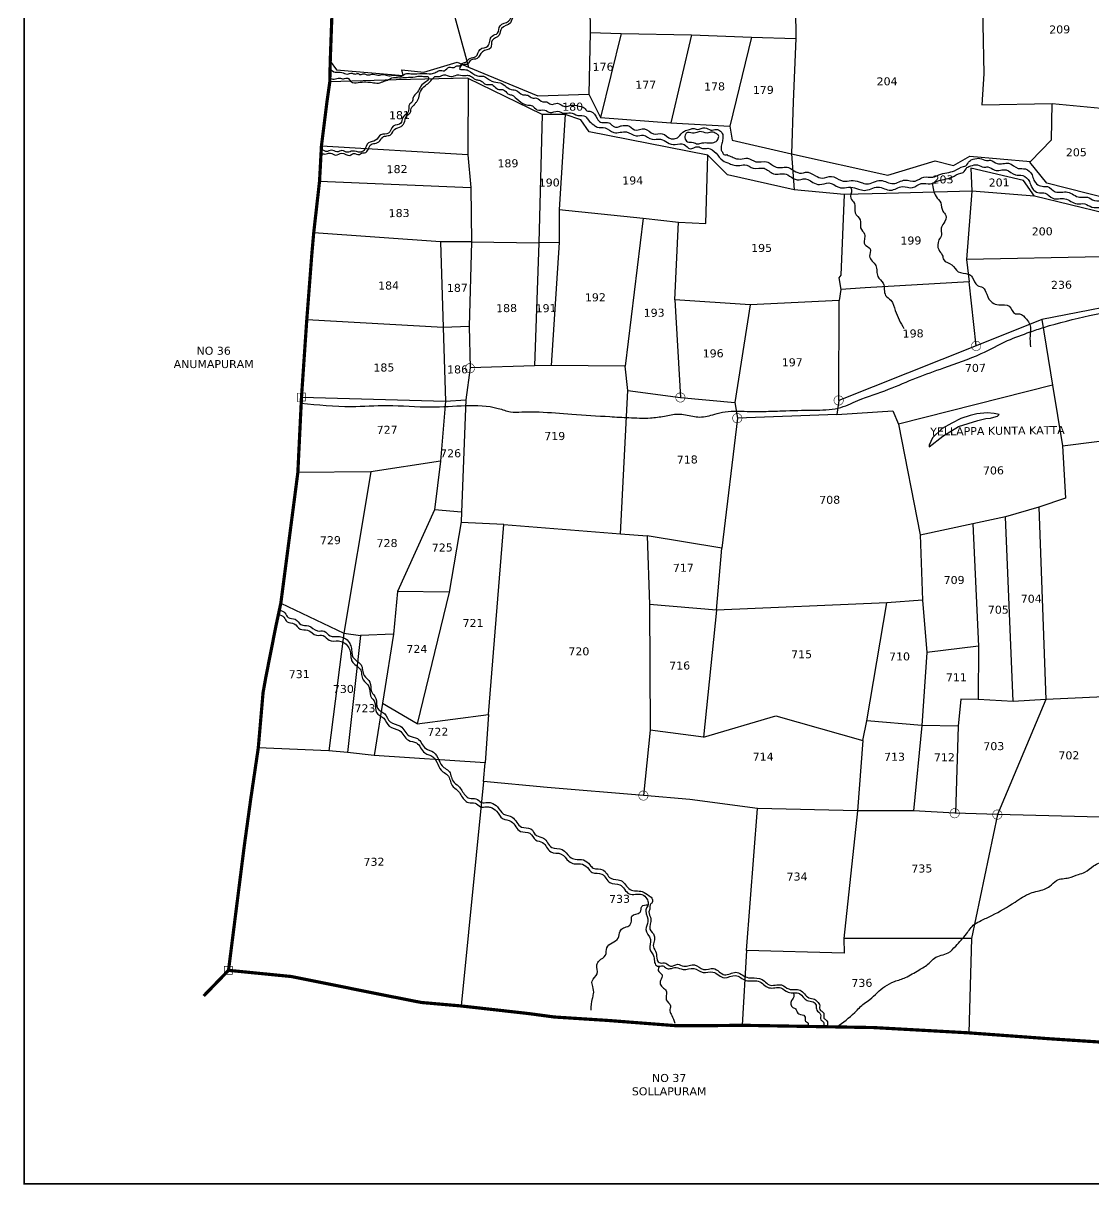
# Model space of a CAD drawing. Header units: inches. Extents: x 732949 to 750565, y 1640350 to 1646067.
# Drawn here: x 732949 to 735624, y 1640350 to 1643252 of the extents above; entities that cross this region are included whole.
import ezdxf
from ezdxf.enums import TextEntityAlignment as Align

# ---------------------------------------------------------------- set-up
doc = ezdxf.new("R2010")
doc.units = ezdxf.units.IN
doc.header["$MEASUREMENT"] = 0
doc.linetypes.add('ACAD_ISO02W100', pattern=[15, 12, -3])
for name, color, linetype in [('PLOT', 7, 'Continuous'), ('PLOT NO', 7, 'Continuous'), ('ROADS', 6, 'Continuous'), ('TANKS-STREAM', 4, 'Continuous'), ('VILLAGE BOUNDRY', 5, 'Continuous'), ('VILLAGE STONES', 240, 'Continuous')]:
    doc.layers.add(name, color=color, linetype=linetype)
doc.styles.get("Standard").update_dxf_attribs({"font": 'verdana.ttf'})

msp = doc.modelspace()

# ---------------------------------------------------------------- hatches: boundary and pattern name
at = {"layer": 'VILLAGE STONES'}
h = msp.add_hatch(color=256, dxfattribs=at)
edge = h.paths.add_edge_path(flags=16)
edge.add_arc((735330, 1642445.6), 11.1, -4.323, 355.677)
edge = h.paths.add_edge_path()
edge.add_arc((735330, 1642445.6), 12.5, -4.323, 355.677)
h = msp.add_hatch(color=256, dxfattribs=at)
edge = h.paths.add_edge_path(flags=16)
edge.add_arc((734065.1, 1642389.8), 11.1, -4.323, 355.677)
edge = h.paths.add_edge_path()
edge.add_arc((734065.1, 1642389.8), 12.5, -4.323, 355.677)
h = msp.add_hatch(color=256, dxfattribs=at)
edge = h.paths.add_edge_path(flags=16)
edge.add_arc((734591, 1642316.8), 11.1, -4.323, 355.677)
edge = h.paths.add_edge_path()
edge.add_arc((734591, 1642316.8), 12.5, -4.323, 355.677)
h = msp.add_hatch(color=256, dxfattribs=at)
edge = h.paths.add_edge_path(flags=16)
edge.add_arc((734986.4, 1642309.4), 11.1, -4.323, 355.677)
edge = h.paths.add_edge_path()
edge.add_arc((734986.4, 1642309.4), 12.5, -4.323, 355.677)
h = msp.add_hatch(color=256, dxfattribs=at)
edge = h.paths.add_edge_path(flags=16)
edge.add_arc((734733.2, 1642264.9), 11.1, -4.323, 355.677)
edge = h.paths.add_edge_path()
edge.add_arc((734733.2, 1642264.9), 12.5, -4.323, 355.677)
h = msp.add_hatch(color=256, dxfattribs=at)
edge = h.paths.add_edge_path(flags=16)
edge.add_arc((734498.6, 1641322.2), 11.1, -4.323, 355.677)
edge = h.paths.add_edge_path()
edge.add_arc((734498.6, 1641322.2), 12.5, -4.323, 355.677)
h = msp.add_hatch(color=256, dxfattribs=at)
edge = h.paths.add_edge_path(flags=16)
edge.add_arc((735276.3, 1641278), 11.1, -4.323, 355.677)
edge = h.paths.add_edge_path()
edge.add_arc((735276.3, 1641278), 12.5, -4.323, 355.677)
h = msp.add_hatch(color=256, dxfattribs=at)
edge = h.paths.add_edge_path(flags=16)
edge.add_arc((735382.9, 1641274.6), 11.1, -4.323, 355.677)
edge = h.paths.add_edge_path()
edge.add_arc((735382.9, 1641274.6), 12.5, -4.323, 355.677)

# ---------------------------------------------------------------- linework, layer by layer
at = {"layer": 'PLOT', "color": 5, "const_width": 4.24}
msp.add_lwpolyline([(732951.5, 1645863.5), (750522.7, 1645863.5), (750522.7, 1640351.9), (732951.5, 1640351.9)], close=True, dxfattribs=at)
at = {"layer": 'PLOT'}
for points in [[(736209.2, 1644266.8), (736211.9, 1644004.2), (736207.7, 1643961.6), (736181, 1643496.3), (736180.4, 1643487.1), (736116.3, 1643483.5), (736064.6, 1642963.9), (735793.9, 1642952.7), (735795.4, 1642744), (735797.4, 1642723.1), (735797.5, 1642714.2), (735740.5, 1642723.8), (735749.7, 1642670.5), (735645.1, 1642667.9), (735306.2, 1642661.1), (735312.2, 1642605.9), (735052.6, 1642590.4), (734991.7, 1642586.9), (734987.3, 1642559.3), (734765.5, 1642547.9), (734576.9, 1642561.1), (734586.5, 1642755.1), (734654.7, 1642751.2), (734659.3, 1642922)], [(733982.7, 1643528.4), (733979.5, 1643444), (734061.8, 1643141.8)], [(734362.9, 1643425.2), (734365.5, 1643228.7), (734362.5, 1643075)], [(735306.1, 1643374), (735344.2, 1643372.7), (735348.9, 1643125.5), (735344.2, 1643048.3), (735520.1, 1643051.6)], [(734877.7, 1643363.8), (734879.8, 1643213.6), (734872.7, 1643055.7), (734868.6, 1642925.5), (734875.1, 1642835.2), (734708.6, 1642872.9), (734659.3, 1642922), (734363.4, 1642980.3), (734342.5, 1643010.1), (734303.3, 1643023.5), (734245.6, 1643023.8), (734060.6, 1643114.1), (734058.9, 1643114.9), (733881.4, 1643110.3), (733715.2, 1643105.6)], [(734365.5, 1643228.7), (734442.7, 1643226.1), (734619.1, 1643222.7), (734768.7, 1643217.2), (734879.8, 1643213.6)], [(734442.7, 1643226.1), (734391.5, 1643016.5)], [(734619.1, 1643222.7), (734567.5, 1643003.3)], [(734768.7, 1643217.2), (734714.7, 1642995)], [(733716.3, 1643157.2), (733732.1, 1643135), (733898.4, 1643121.5), (733895.1, 1643135.3), (733950.3, 1643129.9), (734033.8, 1643154.7), (734061.8, 1643141.8), (734234.5, 1643070.8), (734362.5, 1643075), (734391.5, 1643016.5), (734567.5, 1643003.3), (734714.7, 1642995), (734720.1, 1642959.5), (734868.6, 1642925.5)], [(734060.6, 1643114.1), (734060, 1642923), (734067.8, 1642841.1), (734069.5, 1642705.8), (733992, 1642705.5), (733998.4, 1642492), (734003.9, 1642307.3), (733991.7, 1642157.4), (733818.1, 1642130.7), (733750.3, 1641727.7), (733712.7, 1641433.7)], [(734245.6, 1643023.8), (734237.2, 1642702.8), (734226.7, 1642396.2), (734065.5, 1642390.5), (734055.2, 1642310.8), (734044.2, 1642030.1), (733976.4, 1642036.1), (733884.6, 1641832), (733874.2, 1641725.7), (733791.8, 1641722.2), (733759.2, 1641430.1)], [(734303.3, 1643023.5), (734288.5, 1642786.4), (734288.5, 1642704.4), (734237.2, 1642702.8)], [(734868.6, 1642925.5), (735109.4, 1642871.9), (735227.9, 1642907.9), (735273.5, 1642896.5), (735314.2, 1642920.1), (735465.9, 1642906.6), (735518, 1642960.4), (735520.1, 1643051.6), (735677, 1643036.2), (735666.9, 1642959.3), (735660.2, 1642813.1), (735506.1, 1642852.4), (735464.2, 1642904.8), (735465.9, 1642906.6)], [(734060, 1642923), (733694.3, 1642945)], [(735740.5, 1642723.8), (735653.9, 1642776.3), (735475.5, 1642819.4), (735448.3, 1642859.1), (735316.8, 1642889.8), (735318.8, 1642832), (735104.9, 1642826.5), (735000.5, 1642823.6), (734875.1, 1642835.2)], [(733689.6, 1642857.1), (734067.8, 1642841.1)], [(735000.5, 1642823.6), (734992.2, 1642622.6), (734986.5, 1642615.5), (734991.7, 1642586.9)], [(735318.8, 1642832), (735306.2, 1642661.1)], [(735475.5, 1642819.4), (735318.8, 1642832)], [(734288.5, 1642786.4), (734498, 1642764.5), (734586.5, 1642755.1)], [(734498, 1642764.5), (734452.9, 1642395)], [(733992, 1642705.5), (733675, 1642728.2)], [(734069.5, 1642705.8), (734063.1, 1642494.3), (734065.5, 1642390.5)], [(734069.5, 1642705.8), (734237.2, 1642702.8)], [(734288.5, 1642704.4), (734268.6, 1642396.5)], [(735767.8, 1642565.2), (735493.8, 1642511.4), (735330.3, 1642445.5), (735312.2, 1642605.9)], [(734576.9, 1642561.1), (734591.3, 1642316.7)], [(735330.3, 1642445.5), (734986.7, 1642309.4), (734987.3, 1642559.3)], [(734765.5, 1642547.9), (734727.3, 1642304)], [(733998.4, 1642492), (733657.7, 1642511)], [(735493.8, 1642511.4), (735520.4, 1642347.9), (735545.8, 1642196), (735553.5, 1642065.6), (735486.6, 1642043), (735403.3, 1642018.6), (735321.4, 1642001), (735189.7, 1641972.8)], [(734063.1, 1642494.3), (733998.4, 1642492)], [(734150.2, 1641999.5), (734441.5, 1641976.1), (734459.8, 1642334.5), (734452.9, 1642395), (734268.6, 1642396.5), (734226.7, 1642396.2)], [(734459.8, 1642334.5), (734591.3, 1642316.7), (734727.3, 1642304), (734733.5, 1642264.8), (734694.7, 1641940.1), (734508.1, 1641970.9), (734513.5, 1641799.6), (734515.2, 1641485.4), (734498.9, 1641322.2)], [(735520.4, 1642347.9), (735135.8, 1642250.2)], [(733644.5, 1642317.6), (734003.9, 1642307.3)], [(734003.9, 1642307.3), (734055.2, 1642310.8)], [(734986.7, 1642309.4), (734981.9, 1642274.5), (734733.5, 1642264.8)], [(734981.9, 1642274.5), (735121.4, 1642283), (735135.8, 1642250.2), (735189.7, 1641973.3), (735195.7, 1641810), (735106.8, 1641803.7), (734681.4, 1641785.3), (734694.7, 1641940.1)], [(735545.8, 1642196), (735723.5, 1642218.4), (735921.2, 1642256.3)], [(735723.5, 1642218.4), (735740.9, 1642105.5), (735760.3, 1641932.6), (735768.3, 1641767.9), (735773.7, 1641637), (735771.3, 1641587.2), (735742.7, 1641576.4), (735705, 1641571.7), (735503.8, 1641562.3), (735422.7, 1641557.5), (735335.3, 1641562), (735292, 1641562.6), (735285.2, 1641495.3), (735194.3, 1641497)], [(733991.7, 1642157.4), (733976.4, 1642036.1)], [(733818.1, 1642130.7), (733635.4, 1642129.7)], [(735486.6, 1642043), (735503.8, 1641562.3), (735383.2, 1641274.5)], [(734044.2, 1642030.1), (734043.3, 1642005.7), (734013.1, 1641830.2), (733884.6, 1641832)], [(735422.7, 1641557.5), (735403.3, 1642018.6)], [(734111.5, 1641524.3), (734150.2, 1641999.5), (734043.1, 1642004.7)], [(735321.4, 1642001), (735336.2, 1641695.5), (735335.3, 1641562)], [(734441.5, 1641976.1), (734508.1, 1641970.7)], [(734013.1, 1641830.2), (733933.7, 1641501.4), (733846.6, 1641552.2)], [(735195.7, 1641810), (735206.7, 1641679.6), (735194.3, 1641497), (735056.8, 1641508.6)], [(733592.9, 1641803.1), (733750.3, 1641727.7)], [(734681.4, 1641785.3), (734513.5, 1641799.6)], [(734681.4, 1641785.3), (734648.6, 1641468.3), (734515.2, 1641485.4)], [(734648.6, 1641468.3), (734829.7, 1641521.4), (735046.7, 1641460.1), (735056.8, 1641508.6), (735106.8, 1641803.7)], [(733750.3, 1641727.7), (733791.8, 1641722.2)], [(733874.2, 1641725.7), (733825.9, 1641421.9)], [(735336.2, 1641695.5), (735206.7, 1641679.6)], [(733933.7, 1641501.4), (734111.5, 1641524.3), (734103.5, 1641403.8)], [(735194.3, 1641497), (735173.5, 1641284)], [(735285.2, 1641495.3), (735278.3, 1641277.8)], [(735046.7, 1641460.1), (735033.1, 1641283.6), (734999.2, 1640965.3), (735000.1, 1640928.6), (734756.1, 1640935), (734745.4, 1640748.2)], [(735671.2, 1641267.1), (735383.2, 1641274.5), (735276.6, 1641277.9), (735173.5, 1641284), (735033.1, 1641283.6), (734783.4, 1641289.9), (734614.7, 1641312.6), (734498.9, 1641322.2), (734257.9, 1641342.3), (734099, 1641356.9), (734103.5, 1641403.8), (733825.9, 1641421.9), (733759.2, 1641430.1), (733712.7, 1641433.7), (733536.6, 1641441.7)], [(734099, 1641356.9), (734043.2, 1640796.5)], [(734756.1, 1640935), (734783.4, 1641289.9)], [(735383.2, 1641274.5), (735317.9, 1640964.8), (735311.6, 1640729.3)], [(735317.9, 1640964.8), (734999.2, 1640965.3)]]:
    msp.add_lwpolyline(points, dxfattribs=at)
at = {"layer": 'ROADS'}
for points in [[(733643.8, 1642302.4), (733768.7, 1642294.5), (733858.7, 1642296.8), (733967.9, 1642293.2), (734054.2, 1642296.4), (734136.2, 1642289.6), (734166.7, 1642281.2), (734194.9, 1642280.6), (734238.4, 1642280.5), (734319.8, 1642275.3), (734415.1, 1642269), (734462, 1642266.4), (734516.1, 1642265.8), (734551.1, 1642270.3), (734585.2, 1642275.3), (734621.9, 1642269.9), (734639.3, 1642267.9), (734676.7, 1642274.9), (734702.7, 1642281.1), (734733.4, 1642282.4), (734799.5, 1642282), (734845.1, 1642283.4), (734923.5, 1642285.3), (734985.2, 1642290.1), (735034.6, 1642309.3), (735110.9, 1642337.3), (735181.3, 1642366), (735249, 1642390.7), (735342.2, 1642426.3), (735408.6, 1642458.8), (735464.6, 1642480.4), (735499, 1642492), (735613.2, 1642521.3), (735711.8, 1642541.1), (735763, 1642545.1), (735814.2, 1642544.5), (735882.8, 1642543.8), (735946.4, 1642543.6), (736031.1, 1642549.6), (736073, 1642550.4), (736106.5, 1642555.4), (736144.7, 1642548.1), (736180.2, 1642543), (736215.4, 1642541.8), (736266.9, 1642547.1), (736302.5, 1642550.3), (736315.3, 1642545.8), (736336, 1642529), (736353.1, 1642528), (736384.9, 1642534.9), (736406, 1642535.1), (736433.1, 1642528.9), (736473.7, 1642537.2), (736502.1, 1642550.9), (736534.9, 1642557.5), (736566.2, 1642563.1), (736582, 1642563.9), (736619.5, 1642583.4), (736649, 1642588.7), (736665, 1642601), (736699.4, 1642606.4), (736735.3, 1642609), (736765.2, 1642605), (736808.1, 1642612.7), (736858.9, 1642622.6), (736899, 1642618.7), (736931.8, 1642624.4), (736949.6, 1642642), (736963.7, 1642660.1), (736992.3, 1642675.3), (737062.4, 1642706.1), (737115.3, 1642719.1), (737205.3, 1642745.6), (737225.7, 1642753.6), (737252.2, 1642779.8), (737269.8, 1642790.6), (737306.6, 1642797.8), (737338.4, 1642811.6), (737382.6, 1642829.8), (737444.4, 1642849.9), (737496.9, 1642869.1), (737519.1, 1642881.8), (737548, 1642903.2), (737578, 1642913.5), (737616.7, 1642921.1), (737685.4, 1642936.9), (737729, 1642955.4), (737760.2, 1642964.2), (737806.4, 1642969.1), (737840.4, 1642986.6), (737884.8, 1642992.3), (737944.2, 1643008.5), (737983.4, 1643029.8), (738018.5, 1643047.5), (738040.6, 1643051.9), (738096.4, 1643047.5), (738233.7, 1643038.8), (738301.8, 1643039.9), (738410.5, 1643041.5), (738558.3, 1643031), (738585, 1643027.8), (738643.3, 1643028.5), (738708, 1643024.6), (738742.8, 1643021.8), (738801.7, 1643020), (738861.2, 1643032.4), (738901.9, 1643031.6), (738956.2, 1643027.2), (739051.2, 1643014.1), (739139.6, 1643003.2), (739173.7, 1642997.3), (739213.7, 1642977), (739229.7, 1642972.4), (739306.1, 1642967.6), (739366.4, 1642962.7), (739441.1, 1642963.2), (739507.3, 1642967.5), (739541.6, 1642974.8), (739572.9, 1642991.3), (739616.9, 1643004.4), (739734.6, 1643025.4), (739802.2, 1643040.1), (739837.5, 1643048.7), (739886.1, 1643048.4), (739955.9, 1643053.3), (740026.5, 1643058.3), (740075.6, 1643066.1), (740120, 1643076.1), (740146.3, 1643087.7), (740190.1, 1643112), (740231, 1643148.4), (740256.4, 1643174.4), (740295.8, 1643224), (740330.4, 1643258.8), (740374.2, 1643297.7), (740427, 1643340.9), (740472, 1643381.7), (740520.8, 1643422.2), (740537.9, 1643443.9), (740567.6, 1643488), (740609, 1643542), (740644.9, 1643576.1), (740707.6, 1643616.1), (740759.3, 1643650.4), (740828.8, 1643697.8), (740900.1, 1643747.2), (740980.4, 1643789.4), (741040.5, 1643815.8), (741093.1, 1643848.2), (741115.6, 1643869.6), (741137.7, 1643899.7), (741167.9, 1643963.5), (741178.4, 1644003.9), (741190.2, 1644080), (741192, 1644110.3), (741196.9, 1644126.4), (741226.2, 1644158.3), (741279.3, 1644203.2), (741333.1, 1644244.2), (741374.4, 1644270.2), (741457.9, 1644320.3), (741519.3, 1644354.1), (741540.6, 1644363.8), (741558, 1644388), (741620.7, 1644437.1), (741655.3, 1644470), (741676.8, 1644498.8), (741685.8, 1644538.6), (741698.8, 1644558.6), (741709.3, 1644578), (741733.6, 1644612.8), (741749.5, 1644648.6), (741768.7, 1644690.8)], [(734779.4, 1644373.7), (734906, 1644367.1), (735008.2, 1644355), (735062.7, 1644349.2), (735083.2, 1644347.4), (735143.9, 1644344.4), (735245.7, 1644340.1), (735338.7, 1644336.4), (735398, 1644333.6), (735447.1, 1644336.3), (735501.2, 1644343.5), (735531.2, 1644345.9), (735554.8, 1644342.1), (735594.4, 1644339.7), (735634.4, 1644339.5), (735655.8, 1644338.1), (735706.2, 1644327.4), (735737.8, 1644321.2), (735757.8, 1644322.6), (735781.8, 1644318), (735810.6, 1644320), (735836.8, 1644318), (735882.8, 1644310.1), (735903.9, 1644303.9), (735951, 1644283.3), (735995, 1644264.6), (736048.2, 1644252.7), (736078.9, 1644247.3), (736100.6, 1644246.5), (736119.4, 1644245.9), (736145.8, 1644239.4), (736176.9, 1644234.8), (736199.6, 1644235.5), (736234.3, 1644231.4), (736299.4, 1644216.1), (736346.8, 1644209), (736386, 1644210.9), (736410.3, 1644207.3), (736446.6, 1644197.2), (736482.5, 1644187.1), (736546, 1644167), (736603, 1644150.1), (736622.9, 1644144.6), (736665.4, 1644140), (736708.8, 1644131.4), (736762, 1644123.6), (736828.5, 1644113), (736854.1, 1644111.9), (736887.4, 1644106.5), (736906.2, 1644102.2), (736936.2, 1644099), (736983.3, 1644093.4), (737023.4, 1644090.6), (737070.6, 1644086.4), (737111.7, 1644080.1), (737162.3, 1644072), (737202.8, 1644062.2), (737233.5, 1644050.2), (737253.2, 1644031.6), (737269.6, 1644022.5), (737292.1, 1644016.4), (737317.7, 1644013.8), (737354.1, 1644008.1), (737406.5, 1643997.7), (737473.9, 1643982.9), (737509.8, 1643975.1), (737580.7, 1643966.2), (737636.6, 1643955.9), (737668, 1643952), (737702.9, 1643945.6), (737746.8, 1643948), (737814.8, 1643947.8), (737852.1, 1643947.6), (737884.8, 1643939.1), (737916.6, 1643929.8), (737949.3, 1643928.9), (737965.2, 1643925.6), (738000.7, 1643914.7), (738036.1, 1643906.2), (738064.4, 1643900.4), (738089.8, 1643891.4), (738132, 1643869.6), (738178.6, 1643856.3), (738232.8, 1643840.7), (738298.5, 1643826.2), (738376.5, 1643801.6), (738429.2, 1643786.7), (738498.9, 1643765.2), (738596.2, 1643736.9), (738676.3, 1643714.6), (738747.1, 1643692.3), (738827.5, 1643667.6), (738891.2, 1643640.8), (738967.5, 1643609.7), (739017.7, 1643588.6), (739035.8, 1643576.7), (739065.5, 1643563.1), (739120.2, 1643540.1), (739178.5, 1643511.7), (739233.7, 1643485.6), (739285.4, 1643465.5), (739311.9, 1643455.7), (739357.1, 1643432.2), (739436.3, 1643395.1), (739457.8, 1643383.6), (739498.4, 1643367.6), (739538.4, 1643355.9), (739583.5, 1643338.5), (739639.6, 1643313.1), (739713.2, 1643278.7), (739765.1, 1643253.8), (739857.9, 1643213.4), (739902.9, 1643191.1), (739937.8, 1643185.7), (739978, 1643172), (739982.2, 1643169.4), (739983.5, 1643164.7), (739985.8, 1643129.5), (739984.8, 1643108.9), (739981.1, 1643071.4), (739982, 1643055)], [(734981.7, 1640744.1), (735026.6, 1640780), (735050.4, 1640803), (735064.1, 1640812.5), (735083.2, 1640829.9), (735101.6, 1640844.9), (735125.9, 1640857.6), (735153.7, 1640867.6), (735186.6, 1640886.2), (735212.3, 1640903.1), (735225.7, 1640916.1), (735260.4, 1640929.5), (735278.8, 1640946.1), (735305.7, 1640976.7), (735325.8, 1641000.5), (735342.6, 1641010), (735368.8, 1641022.6), (735427.3, 1641056.2), (735465.5, 1641078.2), (735500.7, 1641088.4), (735513.8, 1641095.5), (735530.9, 1641110.1), (735561.5, 1641116.9), (735585.7, 1641125.2), (735601.6, 1641131), (735623.1, 1641146.4), (735653, 1641159.9), (735695.8, 1641181.6), (735724, 1641193.4), (735756.9, 1641211.5), (735782.6, 1641217.8), (735806.1, 1641227), (735818.3, 1641233.6), (735834.2, 1641246.7), (735860.5, 1641260.1), (735887.4, 1641275.1), (735903.5, 1641284.9), (735928.7, 1641294.4), (735953.3, 1641302.7), (735983.1, 1641307.9), (736028.6, 1641313.8), (736088.6, 1641324.1), (736128.4, 1641329.5), (736168.5, 1641342.7), (736190.7, 1641346.7), (736230.2, 1641359.6), (736289, 1641388.6), (736342.5, 1641414.3), (736383.1, 1641429.8), (736414.8, 1641438.2), (736455, 1641446.4), (736498.5, 1641460.4), (736531.8, 1641472.1), (736576.6, 1641495.6), (736621.8, 1641527.3), (736646.9, 1641551.1), (736680.1, 1641579.3), (736702, 1641601), (736720, 1641608.1), (736768.7, 1641613.2), (736829.1, 1641613.8), (736897.5, 1641614.4), (736939.2, 1641614.4), (736978.8, 1641618.8), (737038.4, 1641621), (737118, 1641625.4), (737197.1, 1641627), (737282.7, 1641633.2), (737314.2, 1641635.1), (737365.7, 1641634.2), (737406, 1641621.7), (737420.5, 1641618.4), (737445.8, 1641623.3), (737477.8, 1641632.1), (737532.7, 1641641.6), (737552.7, 1641645.3), (737563.2, 1641663.4), (737582, 1641692.3), (737611.3, 1641716), (737639.8, 1641735.7), (737681, 1641774.6), (737731.8, 1641825), (737769.3, 1641871.4), (737786.1, 1641900.1), (737793.4, 1641925.5), (737817.2, 1641968.7), (737855.4, 1642028), (737874.4, 1642058.9), (737893.3, 1642081.4), (737918.6, 1642109.9), (737941.6, 1642140.2), (737949.4, 1642157), (737953.7, 1642185.5), (737963.8, 1642203.1), (737970.5, 1642216.7), (737970.8, 1642224.9), (737966.4, 1642246.4), (737964.7, 1642271), (737967.2, 1642286.7), (737989.5, 1642295), (738011.4, 1642303.8), (738034.3, 1642322.9), (738065.9, 1642346.8), (738105.9, 1642370.8), (738138.2, 1642393.3), (738159.4, 1642412.1), (738181.2, 1642433.3), (738204.7, 1642453.9), (738225.8, 1642467.7), (738256.4, 1642477.6), (738278.2, 1642489.1), (738309.8, 1642511), (738358.3, 1642536.5), (738390.4, 1642551.8), (738424.1, 1642574.8), (738468, 1642598.9), (738496.8, 1642607.8), (738513.2, 1642616.4), (738545, 1642624.9), (738572.6, 1642628.4), (738594.7, 1642633.6), (738623.7, 1642646.6), (738658.2, 1642658.9), (738700, 1642681.1), (738756.1, 1642705.3), (738783.5, 1642715.5), (738846.8, 1642728.1), (738893, 1642746.3), (738938.4, 1642764.7), (738967.1, 1642770), (738995.2, 1642782.8), (739043.9, 1642803.1), (739119.2, 1642824.6), (739177.5, 1642834.8), (739235.8, 1642851.8), (739296.6, 1642864.5), (739343.7, 1642875.2), (739393.2, 1642891.9), (739439.3, 1642923.3), (739475.9, 1642953.5), (739488.2, 1642965.7)]]:
    msp.add_spline(points, degree=3, dxfattribs=at)
at = {"layer": 'TANKS-STREAM'}
msp.add_lwpolyline([(735212.4, 1642193.7), (735246.4, 1642220.3), (735285.6, 1642244.4), (735334.2, 1642259.5), (735354.3, 1642264.5), (735365.4, 1642265), (735374.4, 1642267.8), (735383.2, 1642270.5), (735387.6, 1642274.4), (735374.6, 1642276.8), (735357.3, 1642278.3), (735331.5, 1642275.6), (735314.7, 1642272), (735291.3, 1642264.6), (735269, 1642252.4), (735245.2, 1642239.4), (735220.9, 1642215.9), (735212.4, 1642198), (735212.4, 1642193.7)], dxfattribs=at)
for points in [[(733715.9, 1643137.5), (733728.4, 1643129.6), (733745.5, 1643129), (733758.7, 1643124.6), (733770.7, 1643127.1), (733778.5, 1643124.9), (733783.6, 1643126.3), (733791.8, 1643123.6), (733799.6, 1643125.8), (733809.9, 1643122.5), (733820, 1643124.6), (733835.4, 1643122), (733850.4, 1643124.1), (733862.4, 1643120.2), (733876.3, 1643122.1), (733894.2, 1643119.7), (733903.6, 1643125.5), (733917.8, 1643125.6), (733947.7, 1643126.6), (733968.3, 1643125.7), (733980.5, 1643129.4), (733989.1, 1643133.8), (734001.6, 1643133.3), (734013.2, 1643141.7), (734026, 1643141.4), (734032.2, 1643145.4), (734039.1, 1643145.8), (734048.8, 1643152.6), (734055.1, 1643154.7), (734062, 1643161.4), (734065.3, 1643164), (734079.9, 1643168.5), (734090.7, 1643186.6), (734110.1, 1643194.7), (734120.6, 1643219.7), (734134.3, 1643227.1), (734140.5, 1643245.4), (734161.9, 1643257), (734171.8, 1643274), (734183.7, 1643283.6), (734194.5, 1643296.7), (734209.7, 1643313.4), (734222, 1643319.3), (734226.7, 1643332.6), (734235.8, 1643339.9), (734251, 1643342.9), (734262.4, 1643343.9), (734269, 1643347.8), (734280.3, 1643350.8), (734298.6, 1643356.7), (734317, 1643365.2)], [(734191.3, 1643292), (734185.4, 1643278), (734173.4, 1643269.3), (734166.3, 1643253.1), (734144.1, 1643239), (734138.1, 1643221.8), (734120.7, 1643208.6), (734117.2, 1643190.3), (734096.6, 1643180.6), (734083.3, 1643163.8), (734065.5, 1643158.4), (734059.7, 1643149.8), (734047.8, 1643148.3), (734040.3, 1643141), (734039.6, 1643138.3), (734047.1, 1643136.2), (734061.2, 1643134), (734084.1, 1643120.2), (734098.9, 1643119.4), (734119.8, 1643107.3), (734140.5, 1643102.7), (734172.4, 1643085.5), (734179.3, 1643084.7), (734197.4, 1643073.2), (734210, 1643071.7), (734221.1, 1643065.2), (734231.3, 1643064.8), (734247, 1643055.5), (734257.5, 1643055.1), (734267.4, 1643049.3), (734283.7, 1643052), (734302.2, 1643043.4), (734320, 1643047.4), (734343.3, 1643043.4), (734348.4, 1643042.1), (734357.5, 1643033.2), (734367.7, 1643031.6), (734383, 1643013.5), (734391.8, 1643004.7), (734405.9, 1643004.2), (734412.5, 1643003), (734419.7, 1642997.5), (734426.7, 1642993.2), (734436.8, 1642993), (734443.9, 1642995.8), (734451.9, 1642996.2), (734459.2, 1642996.5), (734476.4, 1642985.4), (734501.4, 1642988.1), (734523.9, 1642975.2), (734545.6, 1642975.8), (734568, 1642963.2), (734575.6, 1642962.9), (734585.9, 1642967.3), (734601, 1642982.4), (734614.1, 1642986.6), (734623, 1642989.1), (734633.3, 1642986.4), (734652.5, 1642990.7), (734667.2, 1642985), (734680.6, 1642986.4), (734691.2, 1642982.3), (734696.7, 1642974.1), (734696.4, 1642959.7), (734694, 1642948), (734693.2, 1642934.5), (734697, 1642927.5), (734699.3, 1642924), (734707.6, 1642923), (734707.4, 1642922.9)], [(733693.3, 1642926.5), (733706.5, 1642925.3), (733716.9, 1642927.5), (733730.2, 1642922.5), (733745.2, 1642927.6), (733765.3, 1642921.7), (733774, 1642926.2), (733789, 1642924.1), (733794.3, 1642927.3), (733801.8, 1642927.7), (733811.5, 1642937.5), (733818.4, 1642948.9), (733831.2, 1642952.3), (733837.4, 1642955.2), (733847.3, 1642967.3), (733858, 1642970.5), (733867.9, 1642973.9), (733876.7, 1642986.5), (733893.8, 1642994), (733899, 1642999.9), (733904.3, 1643014.7), (733905.6, 1643019.1), (733916.1, 1643028.2), (733919.9, 1643041.9), (733925.1, 1643046.8), (733930.4, 1643053.5), (733934.5, 1643058.8), (733937.3, 1643065.2), (733941.9, 1643081.5), (733954.1, 1643096.2), (733965.1, 1643105), (733973.9, 1643115.6), (733977.6, 1643118.6), (733989, 1643118.6), (734000.4, 1643123.2), (734017.4, 1643118.8), (734033.6, 1643122.6), (734050.8, 1643121.1), (734061.4, 1643121.6), (734072.2, 1643116.3), (734077.6, 1643112.1), (734086.5, 1643109.9), (734094.7, 1643106.4), (734101.8, 1643100.8), (734106.5, 1643098.7), (734120.6, 1643098.4), (734132.1, 1643088.6), (734137.9, 1643086.6), (734149, 1643085.7), (734160.3, 1643075.6), (734168.9, 1643072.6), (734187.2, 1643058.5), (734209.7, 1643047.5), (734221.2, 1643045.3), (734232.6, 1643035.6), (734252.2, 1643034.9), (734265.6, 1643028.5), (734284.7, 1643032.1), (734299.3, 1643027.1), (734316.4, 1643028.2), (734334.8, 1643021.5), (734354, 1643018.9), (734361, 1643010.2), (734374.5, 1642997.8), (734383.3, 1642992.4), (734402.8, 1642990.2), (734424.9, 1642978.8), (734456.5, 1642980.3), (734480.5, 1642970.8), (734498.3, 1642971.9), (734520.2, 1642961.9), (734541.6, 1642962.1), (734558.8, 1642953.5), (734577.8, 1642948.9), (734600.1, 1642948.8), (734615.3, 1642938.3), (734634.6, 1642943.4), (734646.7, 1642938.8), (734659.5, 1642939.3), (734680.2, 1642927.2), (734696.9, 1642909.1), (734713.7, 1642901.2), (734725, 1642896.9), (734744.1, 1642897.3), (734751.9, 1642898.2), (734773.2, 1642889.4), (734800.1, 1642889.3), (734823.7, 1642875.7), (734855, 1642874.8), (734873.1, 1642864.1), (734892.3, 1642861.4), (734897.5, 1642863), (734922, 1642854.3), (734938.9, 1642848.6), (734961.8, 1642852.9), (734986.8, 1642842.1), (734995.7, 1642840.4), (735016.6, 1642842.3), (735036, 1642837.5), (735050.2, 1642834.1), (735084.7, 1642842.5), (735116.4, 1642834.6), (735145.9, 1642843.5), (735170.9, 1642841), (735192.6, 1642851.2), (735215.3, 1642850.7), (735230.4, 1642856.6), (735269.2, 1642866.9), (735292, 1642877.6), (735297.5, 1642879.3), (735307, 1642891), (735316.3, 1642895.5), (735333.1, 1642897.8), (735349.5, 1642892.1), (735358.9, 1642892.9), (735376.3, 1642884.8), (735404.5, 1642885.3), (735428.3, 1642872.8), (735446.3, 1642871.2), (735463, 1642856.6), (735467.8, 1642843.5), (735474.2, 1642834.4), (735488.1, 1642828), (735502, 1642827.1), (735521.1, 1642814.4), (735551.7, 1642813.4), (735581.9, 1642800.5), (735601.5, 1642800.6), (735618.9, 1642792.6), (735641.7, 1642790.8), (735661.2, 1642778.2), (735685.2, 1642772.5), (735701.2, 1642758.8), (735726.7, 1642749.2), (735750.7, 1642730), (735765.5, 1642712.5), (735768.5, 1642708), (735781.5, 1642701.4), (735796.8, 1642682.2), (735806, 1642676.4), (735813.5, 1642659.9), (735825.6, 1642650.5), (735838, 1642649.6), (735841.3, 1642643.5), (735866.9, 1642635.2), (735873.9, 1642627.6), (735876.4, 1642619.7), (735880.6, 1642610), (735888.2, 1642600.4), (735890.4, 1642586.6), (735895.3, 1642580), (735909.3, 1642567.6), (735907.1, 1642550.5), (735906, 1642536.7), (735905.1, 1642526.4), (735906.9, 1642514.8), (735913.4, 1642501.9), (735931, 1642490), (735940.3, 1642486.6), (735945.5, 1642479.4), (735958.2, 1642475.1), (735967.9, 1642477.2), (735977.4, 1642475.1), (735990.8, 1642466.2), (736011.1, 1642467.5), (736016, 1642462.9), (736027.7, 1642454.5), (736043.4, 1642452), (736049.3, 1642444.6), (736058.4, 1642436.6), (736066.7, 1642432.6), (736067.7, 1642412.6), (736075.9, 1642401.2), (736072.6, 1642386.9), (736073.2, 1642372.9), (736079.2, 1642363.5), (736077.3, 1642349.3), (736083.8, 1642337.3), (736095.9, 1642329.1), (736104.6, 1642316), (736121.9, 1642310.9), (736133.8, 1642297.7), (736150.9, 1642293.6), (736159.6, 1642283.8), (736160.6, 1642270.2), (736167.6, 1642258.5), (736162.3, 1642242.9), (736160.9, 1642226.4), (736168.1, 1642214.8), (736164.5, 1642197.9), (736168.9, 1642184.7), (736172, 1642179.7), (736170.7, 1642168.2), (736169.8, 1642159.1), (736172.8, 1642146.5), (736177.2, 1642137.4), (736173.1, 1642124), (736173.6, 1642115.5), (736178.9, 1642100.6), (736173.4, 1642085.6), (736181.2, 1642071.9), (736179.5, 1642060.9), (736180, 1642044), (736188.9, 1642030.2), (736185.5, 1642009.5), (736184.8, 1641999.1), (736190.6, 1641988.1), (736192.4, 1641971.8), (736204.7, 1641951.7), (736218.2, 1641942.3), (736226.4, 1641929.6), (736232.2, 1641913), (736252.6, 1641903.7), (736263.4, 1641890.5), (736270.8, 1641876.2), (736294.2, 1641866.1), (736311.3, 1641843.6), (736337, 1641835.6), (736355.8, 1641810.9), (736370.4, 1641803.9), (736387.6, 1641782.3), (736394, 1641778.3), (736421.8, 1641777.5), (736442.4, 1641778.1), (736454.8, 1641775.3), (736472.1, 1641762.5), (736497.1, 1641759.9), (736525.6, 1641735.3), (736554.1, 1641726.7), (736570.1, 1641700.6), (736593.5, 1641685.5), (736599.2, 1641659.5), (736624.7, 1641641.1), (736635.1, 1641622.5), (736657.3, 1641605.1), (736666.3, 1641583.9), (736681.5, 1641573.9), (736686.2, 1641560.5), (736685.7, 1641552.3), (736679.6, 1641541.6), (736680.8, 1641525.9), (736670.6, 1641511), (736672.9, 1641494), (736664, 1641479.3), (736659.3, 1641469.3), (736659, 1641462), (736661.8, 1641446.5), (736659.6, 1641424.9), (736666.9, 1641417.5), (736666.2, 1641406), (736670.4, 1641399.1), (736676.6, 1641382.3), (736679.1, 1641368.3)], [(733715.4, 1643115), (733725.8, 1643112.2), (733739.5, 1643114.9), (733749.4, 1643113), (733760.4, 1643114.6), (733767.2, 1643107.1), (733772, 1643104), (733791.2, 1643104.4), (733809.9, 1643104.8), (733824.3, 1643103.3), (733840.6, 1643103.1), (733847.9, 1643105.8), (733859, 1643109.6), (733869.9, 1643115), (733889.5, 1643115.6), (733906.5, 1643116.5), (733928.4, 1643118), (733942.4, 1643119.8), (733956.2, 1643118.5), (733961.2, 1643118), (733962, 1643114.9), (733955.4, 1643105.3), (733942.8, 1643094.6), (733934.5, 1643079.8), (733923.1, 1643066.2), (733920.9, 1643055.6), (733914, 1643049), (733912.6, 1643040.9), (733910.2, 1643029.2), (733897.5, 1643016.2), (733893, 1643001.9), (733873.5, 1642994.5), (733861.9, 1642977.1), (733843.1, 1642973.3), (733829.7, 1642959.3), (733812.2, 1642953.2), (733800, 1642933.9), (733792, 1642929.6), (733772.2, 1642932.6), (733759.4, 1642929.3), (733745.6, 1642933.6), (733732.7, 1642930.3), (733719.2, 1642934.7), (733706.7, 1642931.2), (733700.1, 1642933.9), (733693.7, 1642934.2)], [(734613.3, 1642978.5), (734629.2, 1642977.7), (734639.7, 1642981.3), (734657.6, 1642977.3), (734670.7, 1642979.9), (734680.1, 1642976.2), (734686.1, 1642971.1), (734684.5, 1642961.1), (734674.8, 1642954.1), (734645.7, 1642952.7), (734634.1, 1642950.3), (734622.6, 1642954.1), (734608.6, 1642955.8), (734604.5, 1642959.3), (734602.1, 1642966), (734603.3, 1642972.5), (734607.1, 1642978.3), (734611.4, 1642978.9), (734613.3, 1642978.5)], [(735220.6, 1642852.2), (735229.8, 1642819), (735241.3, 1642802.8), (735246.8, 1642782.3), (735254.2, 1642771.8), (735249, 1642751.9), (735242.3, 1642739.5), (735243.1, 1642723.1), (735237, 1642710.3), (735236.4, 1642686.1), (735245.3, 1642672.5), (735249.1, 1642660.8), (735269, 1642648.3), (735285.2, 1642631), (735310.2, 1642625.1), (735320.2, 1642617.6), (735333.1, 1642596.3), (735346.9, 1642591.6), (735356.2, 1642574.5), (735370.2, 1642553.9), (735386.4, 1642548.4), (735412.5, 1642544.7), (735428, 1642526), (735438.3, 1642525.5), (735455.7, 1642512.4), (735464.1, 1642499.4), (735464.5, 1642471.1), (735465.8, 1642443.5)], [(735016.4, 1642842.3), (735018.6, 1642834.5), (735016.7, 1642814.9), (735025.8, 1642801.8), (735027.4, 1642778), (735040.4, 1642760.6), (735041.3, 1642740.5), (735051.1, 1642724.6), (735051.7, 1642699.4), (735064.9, 1642687.8), (735063.6, 1642669.7), (735079.2, 1642646.2), (735084.3, 1642619.1), (735097.6, 1642602.1), (735103.8, 1642571.8), (735116.7, 1642559.5), (735127.9, 1642533.9), (735149.5, 1642489.1)], [(733589.1, 1641785.5), (733602.9, 1641778.7), (733611.3, 1641766.8), (733628.5, 1641762.6), (733643.2, 1641749.2), (733661.9, 1641746.3), (733684.2, 1641733.6), (733701, 1641732.9), (733716, 1641721.2), (733739.3, 1641719.5), (733752.1, 1641715.7), (733763.6, 1641704.7), (733768.4, 1641693), (733770.5, 1641678), (733773.1, 1641667.9), (733793.2, 1641649), (733800.8, 1641622.2), (733815.4, 1641605.6), (733819.5, 1641581.9), (733830.3, 1641565), (733834.5, 1641540.3), (733852.3, 1641526.2), (733865.9, 1641506.3), (733891.7, 1641495.3), (733913.7, 1641471.3), (733933.9, 1641464.7), (733955, 1641439.6), (733974.6, 1641430.2), (733987.3, 1641411.4), (734000, 1641392.3), (734012, 1641384.3), (734023, 1641358.3), (734036.8, 1641345.6), (734053.1, 1641322.9), (734064.2, 1641315.4), (734080.4, 1641314.1), (734093.8, 1641305.1), (734109, 1641305.1), (734118.4, 1641303.9), (734134, 1641293.8), (734149.4, 1641275.9), (734170.7, 1641268.1), (734194.1, 1641243.4), (734217.3, 1641238.9), (734231.7, 1641222.3), (734248.8, 1641216), (734269.6, 1641192.5), (734295.9, 1641187), (734314.9, 1641169), (734328.3, 1641162.9), (734349, 1641161.3), (734364.6, 1641149.1), (734373.2, 1641141.1), (734397.3, 1641136.8), (734417.1, 1641115.5), (734442, 1641110.3), (734465.5, 1641087.6), (734495.9, 1641082.1), (734513.2, 1641071.7), (734520.9, 1641063.8), (734520.8, 1641055.4), (734515.7, 1641048.8), (734514.9, 1641041.3), (734512.2, 1641031.4), (734517.3, 1641014.3), (734515.1, 1640988.4), (734525.9, 1640972.1), (734523.7, 1640944.5), (734530.7, 1640929.3), (734532.8, 1640911.9), (734535.6, 1640907), (734540.3, 1640904.1), (734554.5, 1640903.4), (734566.3, 1640895.8), (734583.9, 1640900.5), (734599.4, 1640895.8), (734626.7, 1640899.4), (734649, 1640887.6), (734673.8, 1640890), (734701.5, 1640874.4), (734729.4, 1640880.7), (734757.2, 1640868.1), (734775.1, 1640866.5), (734801.1, 1640858.8), (734812.6, 1640849.3), (734843.9, 1640848.9), (734861.8, 1640838.9), (734890.1, 1640835.7), (734911.8, 1640817.2), (734925.8, 1640813.1), (734935.2, 1640805.1), (734938.8, 1640800.2), (734939.1, 1640787.8), (734949.2, 1640778.8), (734949.8, 1640766.2), (734956.2, 1640760.4), (734958.1, 1640744.5)], [(733586.8, 1641774.6), (733600.5, 1641767.8), (733609, 1641755.9), (733626.1, 1641751.6), (733640.9, 1641738.3), (733659.6, 1641735.4), (733681.9, 1641722.7), (733698.7, 1641722), (733713.7, 1641710.3), (733736.9, 1641708.6), (733749.8, 1641704.8), (733761.3, 1641693.8), (733766.1, 1641682.1), (733768.1, 1641667.1), (733770.8, 1641657), (733790.9, 1641638.1), (733798.5, 1641611.3), (733813.1, 1641594.7), (733817.2, 1641571), (733828, 1641554.1), (733832.1, 1641529.4), (733850, 1641515.3), (733863.6, 1641495.4), (733889.4, 1641484.4), (733911.4, 1641460.4), (733931.5, 1641453.8), (733952.6, 1641428.7), (733972.2, 1641419.3), (733984.9, 1641400.5), (733997.6, 1641381.4), (734009.6, 1641373.4), (734020.6, 1641347.4), (734034.5, 1641334.7), (734050.8, 1641312), (734061.9, 1641304.5), (734078.1, 1641303.2), (734091.5, 1641294.2), (734106.7, 1641294.2), (734116.1, 1641293), (734131.7, 1641282.9), (734147, 1641265), (734168.4, 1641257.2), (734191.7, 1641232.5), (734215, 1641228), (734229.4, 1641211.4), (734246.5, 1641205), (734267.2, 1641181.6), (734293.6, 1641176.1), (734312.5, 1641158.1), (734326, 1641152), (734346.7, 1641150.4), (734362.3, 1641138.2), (734370.8, 1641130.2), (734395, 1641125.9), (734414.8, 1641104.6), (734439.7, 1641099.4), (734463.2, 1641076.7), (734495, 1641074.7), (734507.2, 1641064.4), (734509.8, 1641058.3), (734510.7, 1641049.9), (734508, 1641043.9), (734505.2, 1641039.2), (734504.5, 1641033.8), (734509.8, 1641007.2), (734504.9, 1640987.9), (734516, 1640962.4), (734514.6, 1640939.3), (734525, 1640919), (734526.7, 1640905.1), (734533.2, 1640896.1), (734547.3, 1640896.6), (734555.8, 1640890.7), (734565.2, 1640889.7), (734580.4, 1640892.4), (734597.8, 1640887.9), (734624.3, 1640890.1), (734647.6, 1640880.3), (734672.2, 1640881.1), (734701.2, 1640867), (734728.5, 1640872.7), (734754.7, 1640860.3), (734771.2, 1640859.5), (734785.6, 1640858.4), (734812.4, 1640842), (734841.9, 1640841.6), (734860.5, 1640830.8), (734888.9, 1640827.3), (734907.6, 1640810), (734922.5, 1640806.6), (734929.9, 1640798.2), (734931.6, 1640786.3), (734941.3, 1640775.5), (734941.9, 1640762.1), (734948.4, 1640756.1), (734949.4, 1640750.6), (734948.7, 1640744.7)], [(734368.3, 1640786.3), (734371.1, 1640815), (734374.1, 1640826.6), (734372.3, 1640845.2), (734370.5, 1640858.6), (734383.2, 1640876.9), (734382.7, 1640899.3), (734388.2, 1640909.6), (734404, 1640923.4), (734407.4, 1640941.8), (734420.5, 1640954.2), (734435.8, 1640966), (734440.7, 1640983.1), (734448.9, 1640991.6), (734462.5, 1640996.4), (734468.7, 1641008.7), (734470, 1641021.1), (734490.3, 1641030.9), (734494.7, 1641044.9), (734510.5, 1641049.1)], [(734539, 1640896.1), (734535.4, 1640885.4), (734545.2, 1640873.9), (734541.5, 1640859.8), (734540.8, 1640851.1), (734549.2, 1640841.2), (734556.3, 1640831.6), (734555.7, 1640812.2), (734566.2, 1640796.8), (734564.8, 1640784.3), (734569.3, 1640773), (734577.2, 1640753.5)], [(734873.2, 1640829.5), (734874.8, 1640822.7), (734869, 1640809.9), (734867, 1640800.8), (734872.2, 1640792.5), (734879, 1640789.2), (734884.2, 1640778.4), (734899.3, 1640773.1), (734902.5, 1640768.2), (734903.4, 1640758.1), (734908.9, 1640755.1), (734909.9, 1640745.3)]]:
    msp.add_spline(points, degree=3, dxfattribs=at)
msp.add_open_spline([(734707.6, 1642923), (734711.6, 1642921), (734719.9, 1642918.1), (734733.4, 1642911.5), (734746.8, 1642912.8), (734763.6, 1642916.4), (734779.8, 1642900.1), (734808.3, 1642912.3), (734829.4, 1642884.8), (734860.1, 1642897.5), (734877.9, 1642878.8), (734894.4, 1642875.8), (734910.5, 1642882.5), (734926, 1642871.3), (734946.9, 1642861.7), (734970.3, 1642875), (734987.2, 1642859.2), (735006.1, 1642855.7), (735022.9, 1642861.1), (735040.7, 1642854.6), (735063.4, 1642846.6), (735090.1, 1642867.5), (735122.6, 1642843.1), (735149.9, 1642865.9), (735178, 1642851.6), (735197.7, 1642872.5), (735220.3, 1642863.8), (735243.7, 1642878.4), (735272.4, 1642878.1), (735291.7, 1642893.1), (735307.6, 1642895.7), (735311, 1642908.2), (735324.9, 1642912.6), (735340, 1642917.2), (735353.1, 1642906.5), (735369, 1642911.9), (735384.4, 1642894.6), (735412.2, 1642908.9), (735430.9, 1642885.7), (735454.9, 1642890.9), (735470.1, 1642876.1), (735473.1, 1642860.5), (735480.9, 1642849), (735493.9, 1642842.9), (735512.3, 1642846.2), (735527.9, 1642823.5), (735560.7, 1642836.8), (735582.9, 1642812.4), (735608.6, 1642820.7), (735625.6, 1642805), (735649.9, 1642812), (735666.3, 1642790.1), (735692.7, 1642793.6), (735707.5, 1642770.8), (735736, 1642768.4), (735750, 1642753.6), (735757.6, 1642746.1), (735757.8, 1642745.9)], degree=3, knots=[1162.595176, 1162.595176, 1162.595176, 1162.595176, 1175.916141, 1187.80395, 1206.689485, 1214.446727, 1237.188721, 1263.676329, 1290.568155, 1321.455262, 1342.206788, 1361.387786, 1366.781242, 1392.426956, 1409.97854, 1432.952959, 1459.805651, 1468.725876, 1489.401207, 1509.146477, 1523.529285, 1558.573226, 1590.831209, 1621.26213, 1646.045311, 1669.695559, 1692.045986, 1708.04225, 1747.699122, 1772.535365, 1778.182181, 1793.139267, 1803.287511, 1819.998416, 1837.115512, 1846.468424, 1865.38443, 1893.252562, 1919.834625, 1937.652054, 1959.542235, 1973.334689, 1984.347178, 1999.385363, 2013.127681, 2035.760277, 2065.962085, 2098.332661, 2117.678782, 2136.632733, 2159.173431, 2182.098564, 2206.423324, 2227.200122, 2254.015087, 2284.357487, 2285.174537, 2285.174537, 2285.174537, 2285.174537], dxfattribs=at)
at = {"layer": 'VILLAGE BOUNDRY', "linetype": 'ACAD_ISO02W100', "ltscale": 2, "const_width": 8}
for points in [[(735789, 1640696.6), (735512.2, 1640714.6), (735311.6, 1640729.3), (735074.3, 1640742.5), (734745.4, 1640748.2), (734675.7, 1640747.4), (734577.3, 1640747.4), (734411.4, 1640760.2), (734276, 1640768.9), (734213.4, 1640777.3), (734043.2, 1640796.5), (733943.7, 1640805.2), (733849.8, 1640823.7), (733619.5, 1640870), (733462.2, 1640885.5), (733501.6, 1641196.8), (733517.5, 1641312.2), (733536.6, 1641441.7), (733548.5, 1641579.5), (733555.5, 1641618.5), (733580.7, 1641746.2), (733592.9, 1641803.1), (733625.4, 1642052.2), (733635.4, 1642129.7), (733644.5, 1642317.6), (733657.7, 1642511), (733670.2, 1642673.1), (733675, 1642728.2), (733689.6, 1642857.1), (733694.3, 1642945), (733708.3, 1643056.8), (733715.2, 1643105.6), (733716.3, 1643157.2), (733720.6, 1643275.7)], [(733462.2, 1640885.5), (733400.1, 1640821.4)]]:
    msp.add_lwpolyline(points, dxfattribs=at)
at = {"layer": 'VILLAGE STONES', "const_width": 1.59}
for points in [[(733633.9, 1642327.5), (733653.9, 1642327.7), (733654.1, 1642307.8), (733634.2, 1642307.5)], [(733451.6, 1640895.3), (733471.6, 1640895.5), (733471.8, 1640875.6), (733451.9, 1640875.4)]]:
    msp.add_lwpolyline(points, close=True, dxfattribs=at)

# ---------------------------------------------------------------- texts
at = {"layer": 'PLOT NO'}
for s, p in [('209', (735538.7, 1643236.4)), ('176', (734398, 1643143.1)), ('204', (735107.5, 1643106.7)), ('177', (734504.6, 1643098.3)), ('178', (734676.3, 1643093.9)), ('179', (734798.2, 1643085.2)), ('180', (734321.9, 1643043.3)), ('181', (733889.3, 1643022.1)), ('205', (735580.2, 1642929.4)), ('189', (734160.2, 1642901.8)), ('182', (733883.3, 1642887.4)), ('190', (734263.3, 1642853.8)), ('194', (734472.1, 1642859.1)), ('203', (735247.2, 1642861.6)), ('201', (735387.4, 1642854)), ('183', (733888.4, 1642777.5)), ('200', (735494.9, 1642731.8)), ('199', (735166.9, 1642709)), ('195', (734793.9, 1642690.4)), ('184', (733862.1, 1642596.6)), ('187', (734033.9, 1642590.7)), ('236', (735543.1, 1642598.4)), ('192', (734378.7, 1642567)), ('188', (734156.9, 1642540.1)), ('191', (734255.6, 1642539.9)), ('193', (734525.5, 1642528.5)), ('198', (735172.5, 1642476.8)), ('196', (734672.9, 1642427)), ('197', (734870.5, 1642404.7)), ('185', (733850.3, 1642391.7)), ('186', (734034.4, 1642386.9)), ('707', (735328.1, 1642390.6)), ('727', (733858.5, 1642236.1)), ('YELLAPPA KUNTA KATTA ', (735387.5, 1642233.6)), ('719', (734277.2, 1642220.3)), ('726', (734017, 1642177.3)), ('718', (734608.2, 1642161.7)), ('706', (735373.1, 1642134.5)), ('708', (734964.1, 1642061.1)), ('729', (733716.8, 1641960.2)), ('728', (733858.3, 1641952.9)), ('725', (733996.2, 1641941.8)), ('717', (734598.4, 1641891.3)), ('709', (735274.9, 1641860.7)), ('704', (735467.5, 1641814)), ('705', (735385.3, 1641786.5)), ('721', (734073.1, 1641753.4)), ('724', (733932.7, 1641688.5)), ('720', (734337.4, 1641682.4)), ('715', (734893.8, 1641675)), ('710', (735138.5, 1641669.7)), ('731', (733638.8, 1641625.6)), ('716', (734589.3, 1641646.9)), ('711', (735280.6, 1641617.6)), ('730', (733749.1, 1641588.5)), ('723', (733803.1, 1641540.2)), ('722', (733985.2, 1641481.5)), ('703', (735374, 1641445.6)), ('714', (734797.8, 1641419.4)), ('713', (735126, 1641419.1)), ('712', (735250.6, 1641417.7)), ('702', (735561.6, 1641422.7)), ('732', (733825.6, 1641156.7)), ('735', (735194.3, 1641139.9)), ('734', (734882.6, 1641119.8)), ('733', (734439, 1641064.1)), ('736', (735044.5, 1640854.1))]:
    msp.add_text(s, height=20, rotation=0.6838, dxfattribs=at).set_placement(p, align=Align.MIDDLE_CENTER)
at = {"layer": 'PLOT NO', "char_height": 20, "width": 274.44, "attachment_point": 2}
for s, insert in [('{\\C1;NO 36\\PANUMAPURAM}', (733425.1, 1642443.6)), ('{\\C1;NO 37\\PSOLLAPURAM}', (734563, 1640626.6))]:
    msp.add_mtext(s, dxfattribs=dict(at, insert=insert))

doc.saveas('drawing.dxf')
